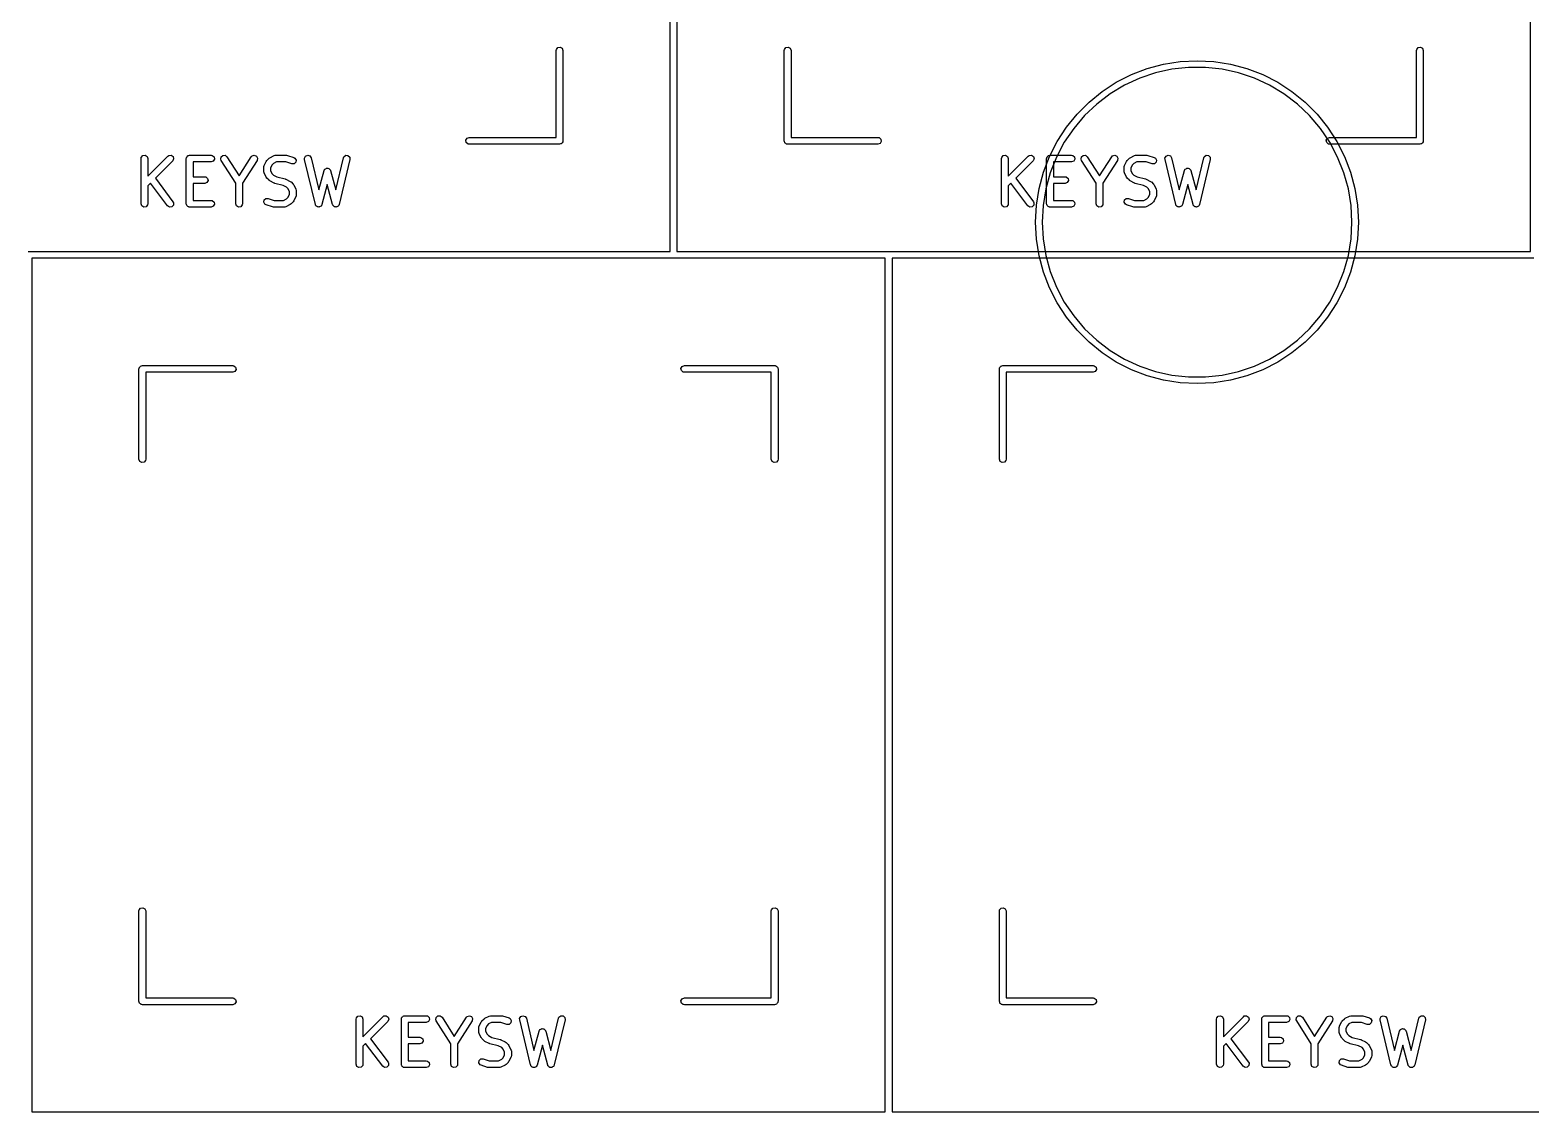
# Model space of a CAD drawing. Extents: x 382 to 810, y -162 to 0.
# Drawn here: x 572.33 to 605.56, y -121.3 to -97.35 of the extents above; entities that cross this region are included whole.
import ezdxf

# ---------------------------------------------------------------- set-up
doc = ezdxf.new("R2010")
doc.units = 0
doc.layers.add('BLACK', color=7, linetype='CONTINUOUS')

msp = doc.modelspace()

# ---------------------------------------------------------------- linework, layer by layer
at = {"layer": 'BLACK', "linetype": 'CONTINUOUS'}
for p, q in [((586.505, -102.249), (586.505, -83.3495)), ((586.655, -83.3495), (586.655, -102.249)), ((605.555, -102.249), (605.555, -83.3495)), ((583.98, -97.7995), (583.985, -97.7738)), ((583.98, -99.7245), (583.98, -97.7995)), ((583.985, -97.7738), (584.018, -97.7345)), ((584.018, -97.7345), (584.069, -97.7256)), ((584.069, -97.7256), (584.113, -97.7513)), ((584.113, -97.7513), (584.13, -97.7995)), ((584.13, -97.7995), (584.13, -99.7995)), ((589.03, -97.7995), (589.035, -97.7738)), ((589.03, -99.7995), (589.03, -97.7995)), ((589.035, -97.7738), (589.068, -97.7345)), ((589.068, -97.7345), (589.119, -97.7256)), ((589.119, -97.7256), (589.163, -97.7513)), ((589.163, -97.7513), (589.18, -97.7995)), ((589.18, -97.7995), (589.18, -99.7245)), ((597.796, -98.0446), (598.17, -98.025)), ((598.17, -98.025), (598.544, -98.0446)), ((603.03, -97.7995), (603.035, -97.7738)), ((603.03, -99.7245), (603.03, -97.7995)), ((603.035, -97.7738), (603.068, -97.7345)), ((603.068, -97.7345), (603.119, -97.7256)), ((603.119, -97.7256), (603.163, -97.7513)), ((603.163, -97.7513), (603.18, -97.7995)), ((603.18, -97.7995), (603.18, -99.7995)), ((596.382, -98.504), (596.716, -98.3341)), ((596.716, -98.3341), (597.065, -98.2)), ((597.252, -98.295), (596.9, -98.4136)), ((597.065, -98.2), (597.427, -98.1031)), ((597.615, -98.2152), (597.252, -98.295)), ((597.427, -98.1031), (597.796, -98.0446)), ((597.984, -98.175), (597.615, -98.2152)), ((598.356, -98.175), (597.984, -98.175)), ((598.725, -98.2152), (598.356, -98.175)), ((598.544, -98.0446), (598.913, -98.1031)), ((599.088, -98.295), (598.725, -98.2152)), ((598.913, -98.1031), (599.275, -98.2)), ((599.44, -98.4136), (599.088, -98.295)), ((599.275, -98.2), (599.624, -98.3341)), ((599.624, -98.3341), (599.957, -98.504)), ((596.069, -98.7078), (596.382, -98.504)), ((596.563, -98.5695), (596.245, -98.761)), ((596.9, -98.4136), (596.563, -98.5695)), ((599.777, -98.5695), (599.44, -98.4136)), ((600.095, -98.761), (599.777, -98.5695)), ((599.957, -98.504), (600.271, -98.7078)), ((595.513, -99.2079), (595.778, -98.9433)), ((595.949, -98.9858), (595.68, -99.2412)), ((595.778, -98.9433), (596.069, -98.7078)), ((596.245, -98.761), (595.949, -98.9858)), ((600.391, -98.9858), (600.095, -98.761)), ((600.271, -98.7078), (600.562, -98.9433)), ((600.66, -99.2412), (600.391, -98.9858)), ((600.562, -98.9433), (600.827, -99.2079)), ((595.278, -99.4987), (595.513, -99.2079)), ((595.68, -99.2412), (595.439, -99.5242)), ((600.901, -99.5242), (600.66, -99.2412)), ((600.827, -99.2079), (601.062, -99.4987)), ((595.074, -99.8125), (595.278, -99.4987)), ((595.439, -99.5242), (595.231, -99.8316)), ((601.109, -99.8316), (600.901, -99.5242)), ((601.062, -99.4987), (601.266, -99.8125)), ((581.982, -99.7865), (582.007, -99.742)), ((581.991, -99.837), (581.982, -99.7865)), ((582.03, -99.87), (581.991, -99.837)), ((582.007, -99.742), (582.055, -99.7245)), ((582.055, -99.8745), (582.03, -99.87)), ((582.055, -99.7245), (583.98, -99.7245)), ((584.055, -99.8745), (582.055, -99.8745)), ((584.074, -99.8678), (584.055, -99.8745)), ((584.093, -99.8644), (584.074, -99.8678)), ((584.097, -99.8593), (584.093, -99.8644)), ((584.104, -99.8569), (584.097, -99.8593)), ((584.113, -99.8401), (584.104, -99.8569)), ((584.126, -99.8251), (584.113, -99.8401)), ((584.128, -99.8154), (584.126, -99.8251)), ((584.129, -99.8125), (584.128, -99.8154)), ((584.13, -99.7995), (584.129, -99.8092)), ((584.129, -99.8092), (584.129, -99.8125)), ((589.037, -99.8178), (589.03, -99.7995)), ((589.041, -99.837), (589.037, -99.8178)), ((589.046, -99.8413), (589.041, -99.837)), ((589.048, -99.8477), (589.046, -99.8413)), ((589.065, -99.8574), (589.048, -99.8477)), ((589.08, -99.87), (589.065, -99.8574)), ((589.09, -99.8717), (589.08, -99.87)), ((589.092, -99.8734), (589.09, -99.8717)), ((589.096, -99.8728), (589.092, -99.8734)), ((589.105, -99.8745), (589.096, -99.8728)), ((591.105, -99.8745), (589.105, -99.8745)), ((589.18, -99.7245), (591.105, -99.7245)), ((591.105, -99.7245), (591.131, -99.729)), ((591.154, -99.8569), (591.105, -99.8745)), ((591.131, -99.729), (591.17, -99.762)), ((591.179, -99.8125), (591.154, -99.8569)), ((591.17, -99.762), (591.179, -99.8125)), ((594.904, -100.146), (595.074, -99.8125)), ((595.231, -99.8316), (595.057, -100.16)), ((601.032, -99.7865), (601.057, -99.742)), ((601.041, -99.837), (601.032, -99.7865)), ((601.08, -99.87), (601.041, -99.837)), ((601.057, -99.742), (601.105, -99.7245)), ((601.105, -99.8745), (601.08, -99.87)), ((601.105, -99.7245), (603.03, -99.7245)), ((603.105, -99.8745), (601.105, -99.8745)), ((601.283, -100.16), (601.109, -99.8316)), ((601.266, -99.8125), (601.436, -100.146)), ((603.124, -99.8678), (603.105, -99.8745)), ((603.143, -99.8644), (603.124, -99.8678)), ((603.147, -99.8593), (603.143, -99.8644)), ((603.154, -99.8569), (603.147, -99.8593)), ((603.163, -99.8401), (603.154, -99.8569)), ((603.176, -99.8251), (603.163, -99.8401)), ((603.178, -99.8154), (603.176, -99.8251)), ((603.179, -99.8125), (603.178, -99.8154)), ((603.18, -99.7995), (603.179, -99.8092)), ((603.179, -99.8092), (603.179, -99.8125)), ((574.79, -100.192), (574.795, -100.166)), ((574.79, -101.192), (574.79, -100.192)), ((574.795, -100.166), (574.828, -100.127)), ((574.828, -100.127), (574.878, -100.118)), ((574.878, -100.118), (574.922, -100.144)), ((574.922, -100.144), (574.94, -100.192)), ((574.94, -100.582), (575.383, -100.139)), ((574.94, -100.192), (574.94, -100.582)), ((575.489, -100.245), (575.107, -100.627)), ((575.383, -100.139), (575.405, -100.124)), ((575.405, -100.124), (575.456, -100.119)), ((575.456, -100.119), (575.498, -100.149)), ((575.511, -100.198), (575.489, -100.245)), ((575.498, -100.149), (575.511, -100.198)), ((575.79, -100.192), (575.792, -100.182)), ((575.79, -101.192), (575.79, -100.192)), ((575.791, -100.179), (575.793, -100.176)), ((575.792, -100.182), (575.791, -100.179)), ((575.793, -100.176), (575.795, -100.166)), ((575.795, -100.166), (575.807, -100.151)), ((575.807, -100.151), (575.817, -100.134)), ((575.817, -100.134), (575.823, -100.132)), ((575.823, -100.132), (575.828, -100.127)), ((575.828, -100.127), (575.847, -100.123)), ((575.847, -100.123), (575.865, -100.117)), ((575.865, -100.117), (576.341, -100.117)), ((576.341, -100.267), (575.94, -100.267)), ((575.94, -100.267), (575.94, -100.593)), ((576.341, -100.117), (576.367, -100.121)), ((576.389, -100.249), (576.341, -100.267)), ((576.367, -100.121), (576.406, -100.154)), ((576.415, -100.205), (576.389, -100.249)), ((576.406, -100.154), (576.415, -100.205)), ((576.554, -100.208), (576.56, -100.157)), ((576.564, -100.232), (576.554, -100.208)), ((576.56, -100.157), (576.598, -100.123)), ((576.885, -100.737), (576.564, -100.232)), ((576.598, -100.123), (576.65, -100.12)), ((576.65, -100.12), (576.69, -100.152)), ((576.69, -100.152), (576.96, -100.576)), ((576.96, -100.576), (577.23, -100.152)), ((577.357, -100.232), (577.035, -100.737)), ((577.23, -100.152), (577.248, -100.132)), ((577.248, -100.132), (577.297, -100.117)), ((577.297, -100.117), (577.344, -100.136)), ((577.344, -100.136), (577.368, -100.182)), ((577.368, -100.182), (577.357, -100.232)), ((577.504, -100.382), (577.509, -100.357)), ((577.509, -100.357), (577.512, -100.353)), ((577.512, -100.349), (577.56, -100.254)), ((577.512, -100.353), (577.512, -100.349)), ((577.56, -100.254), (577.573, -100.235)), ((577.573, -100.235), (577.574, -100.234)), ((577.574, -100.234), (577.622, -100.186)), ((577.622, -100.186), (577.64, -100.174)), ((577.64, -100.174), (577.641, -100.172)), ((577.641, -100.172), (577.736, -100.125)), ((577.689, -100.331), (577.654, -100.4)), ((577.719, -100.301), (577.689, -100.331)), ((577.787, -100.267), (577.719, -100.301)), ((577.736, -100.125), (577.761, -100.117)), ((577.761, -100.117), (577.766, -100.118)), ((577.766, -100.118), (577.77, -100.117)), ((577.77, -100.117), (578.008, -100.117)), ((577.996, -100.267), (577.787, -100.267)), ((578.127, -100.311), (577.996, -100.267)), ((578.008, -100.117), (578.03, -100.121)), ((578.03, -100.121), (578.032, -100.121)), ((578.032, -100.121), (578.174, -100.168)), ((578.178, -100.309), (578.127, -100.311)), ((578.174, -100.168), (578.197, -100.181)), ((578.217, -100.275), (578.178, -100.309)), ((578.197, -100.181), (578.224, -100.224)), ((578.224, -100.224), (578.217, -100.275)), ((578.41, -100.183), (578.433, -100.137)), ((578.411, -100.209), (578.41, -100.183)), ((578.649, -101.209), (578.411, -100.209)), ((578.433, -100.137), (578.48, -100.117)), ((578.48, -100.117), (578.529, -100.132)), ((578.529, -100.132), (578.557, -100.174)), ((578.557, -100.174), (578.726, -100.885)), ((579.099, -100.885), (579.268, -100.174)), ((579.414, -100.209), (579.176, -101.209)), ((579.268, -100.174), (579.279, -100.151)), ((579.279, -100.151), (579.32, -100.12)), ((579.32, -100.12), (579.371, -100.123)), ((579.371, -100.123), (579.408, -100.158)), ((579.408, -100.158), (579.414, -100.209)), ((593.84, -100.192), (593.845, -100.166)), ((593.84, -101.192), (593.84, -100.192)), ((593.845, -100.166), (593.878, -100.127)), ((593.878, -100.127), (593.928, -100.118)), ((593.928, -100.118), (593.972, -100.144)), ((593.972, -100.144), (593.99, -100.192)), ((593.99, -100.582), (594.433, -100.139)), ((593.99, -100.192), (593.99, -100.582)), ((594.539, -100.245), (594.157, -100.627)), ((594.433, -100.139), (594.455, -100.124)), ((594.455, -100.124), (594.506, -100.119)), ((594.506, -100.119), (594.548, -100.149)), ((594.561, -100.198), (594.539, -100.245)), ((594.548, -100.149), (594.561, -100.198)), ((594.77, -100.495), (594.904, -100.146)), ((594.84, -100.192), (594.842, -100.182)), ((594.84, -101.192), (594.84, -100.192)), ((594.841, -100.179), (594.843, -100.176)), ((594.842, -100.182), (594.841, -100.179)), ((594.843, -100.176), (594.845, -100.166)), ((594.845, -100.166), (594.857, -100.151)), ((594.857, -100.151), (594.867, -100.134)), ((594.867, -100.134), (594.873, -100.132)), ((594.873, -100.132), (594.878, -100.127)), ((594.878, -100.127), (594.897, -100.123)), ((594.897, -100.123), (594.915, -100.117)), ((594.915, -100.117), (595.391, -100.117)), ((595.057, -100.16), (594.92, -100.505)), ((595.391, -100.267), (594.99, -100.267)), ((594.99, -100.267), (594.99, -100.593)), ((595.391, -100.117), (595.417, -100.121)), ((595.439, -100.249), (595.391, -100.267)), ((595.417, -100.121), (595.456, -100.154)), ((595.465, -100.205), (595.439, -100.249)), ((595.456, -100.154), (595.465, -100.205)), ((595.604, -100.208), (595.61, -100.157)), ((595.614, -100.232), (595.604, -100.208)), ((595.61, -100.157), (595.648, -100.123)), ((595.935, -100.737), (595.614, -100.232)), ((595.648, -100.123), (595.7, -100.12)), ((595.7, -100.12), (595.74, -100.152)), ((595.74, -100.152), (596.01, -100.576)), ((596.01, -100.576), (596.28, -100.152)), ((596.407, -100.232), (596.085, -100.737)), ((596.28, -100.152), (596.298, -100.132)), ((596.298, -100.132), (596.347, -100.117)), ((596.347, -100.117), (596.394, -100.136)), ((596.394, -100.136), (596.418, -100.182)), ((596.418, -100.182), (596.407, -100.232)), ((596.554, -100.382), (596.559, -100.357)), ((596.559, -100.357), (596.562, -100.353)), ((596.562, -100.349), (596.61, -100.254)), ((596.562, -100.353), (596.562, -100.349)), ((596.61, -100.254), (596.623, -100.235)), ((596.623, -100.235), (596.624, -100.234)), ((596.624, -100.234), (596.672, -100.186)), ((596.672, -100.186), (596.69, -100.174)), ((596.69, -100.174), (596.691, -100.172)), ((596.691, -100.172), (596.786, -100.125)), ((596.739, -100.331), (596.704, -100.4)), ((596.769, -100.301), (596.739, -100.331)), ((596.837, -100.267), (596.769, -100.301)), ((596.786, -100.125), (596.811, -100.117)), ((596.811, -100.117), (596.816, -100.118)), ((596.816, -100.118), (596.82, -100.117)), ((596.82, -100.117), (597.058, -100.117)), ((597.046, -100.267), (596.837, -100.267)), ((597.177, -100.311), (597.046, -100.267)), ((597.058, -100.117), (597.08, -100.121)), ((597.08, -100.121), (597.082, -100.121)), ((597.082, -100.121), (597.224, -100.168)), ((597.228, -100.309), (597.177, -100.311)), ((597.224, -100.168), (597.247, -100.181)), ((597.267, -100.275), (597.228, -100.309)), ((597.247, -100.181), (597.274, -100.224)), ((597.274, -100.224), (597.267, -100.275)), ((597.46, -100.183), (597.483, -100.137)), ((597.461, -100.209), (597.46, -100.183)), ((597.699, -101.209), (597.461, -100.209)), ((597.483, -100.137), (597.53, -100.117)), ((597.53, -100.117), (597.579, -100.132)), ((597.579, -100.132), (597.607, -100.174)), ((597.607, -100.174), (597.776, -100.885)), ((598.149, -100.885), (598.318, -100.174)), ((598.464, -100.209), (598.226, -101.209)), ((598.318, -100.174), (598.329, -100.151)), ((598.329, -100.151), (598.37, -100.12)), ((598.37, -100.12), (598.421, -100.123)), ((598.421, -100.123), (598.458, -100.158)), ((598.458, -100.158), (598.464, -100.209)), ((601.42, -100.505), (601.283, -100.16)), ((601.436, -100.146), (601.57, -100.495)), ((575.107, -100.627), (575.496, -101.147)), ((575.94, -100.593), (576.198, -100.593)), ((576.198, -100.593), (576.224, -100.598)), ((576.224, -100.598), (576.263, -100.63)), ((576.272, -100.681), (576.247, -100.725)), ((576.263, -100.63), (576.272, -100.681)), ((577.504, -100.478), (577.504, -100.382)), ((577.506, -100.482), (577.504, -100.478)), ((577.505, -100.486), (577.506, -100.482)), ((577.512, -100.511), (577.505, -100.486)), ((577.56, -100.606), (577.512, -100.511)), ((577.561, -100.607), (577.56, -100.606)), ((577.574, -100.626), (577.561, -100.607)), ((577.622, -100.673), (577.574, -100.626)), ((577.623, -100.674), (577.622, -100.673)), ((577.641, -100.687), (577.623, -100.674)), ((577.736, -100.735), (577.641, -100.687)), ((577.654, -100.4), (577.654, -100.46)), ((577.654, -100.46), (577.689, -100.528)), ((577.689, -100.528), (577.719, -100.559)), ((577.719, -100.559), (577.796, -100.597)), ((577.796, -100.597), (577.978, -100.643)), ((577.978, -100.643), (577.99, -100.648)), ((577.99, -100.648), (577.994, -100.649)), ((577.994, -100.649), (578.089, -100.696)), ((578.089, -100.696), (578.107, -100.71)), ((578.726, -100.885), (578.84, -100.458)), ((578.84, -100.458), (578.851, -100.435)), ((578.851, -100.435), (578.857, -100.431)), ((578.857, -100.431), (578.86, -100.424)), ((578.86, -100.424), (578.877, -100.416)), ((578.877, -100.416), (578.893, -100.405)), ((578.893, -100.405), (578.9, -100.406)), ((578.9, -100.406), (578.906, -100.403)), ((578.906, -100.403), (578.925, -100.408)), ((578.925, -100.408), (578.944, -100.41)), ((578.944, -100.41), (578.949, -100.414)), ((578.949, -100.414), (578.956, -100.416)), ((578.956, -100.416), (578.967, -100.432)), ((578.967, -100.432), (578.981, -100.446)), ((578.981, -100.446), (578.981, -100.453)), ((578.981, -100.453), (578.985, -100.458)), ((578.985, -100.458), (579.099, -100.885)), ((594.157, -100.627), (594.546, -101.147)), ((594.673, -100.857), (594.77, -100.495)), ((594.92, -100.505), (594.82, -100.863)), ((594.99, -100.593), (595.248, -100.593)), ((595.248, -100.593), (595.274, -100.598)), ((595.274, -100.598), (595.313, -100.63)), ((595.322, -100.681), (595.297, -100.725)), ((595.313, -100.63), (595.322, -100.681)), ((596.554, -100.478), (596.554, -100.382)), ((596.556, -100.482), (596.554, -100.478)), ((596.555, -100.486), (596.556, -100.482)), ((596.562, -100.511), (596.555, -100.486)), ((596.61, -100.606), (596.562, -100.511)), ((596.611, -100.607), (596.61, -100.606)), ((596.624, -100.626), (596.611, -100.607)), ((596.672, -100.673), (596.624, -100.626)), ((596.673, -100.674), (596.672, -100.673)), ((596.691, -100.687), (596.673, -100.674)), ((596.786, -100.735), (596.691, -100.687)), ((596.704, -100.4), (596.704, -100.46)), ((596.704, -100.46), (596.739, -100.528)), ((596.739, -100.528), (596.769, -100.559)), ((596.769, -100.559), (596.846, -100.597)), ((596.846, -100.597), (597.028, -100.643)), ((597.028, -100.643), (597.04, -100.648)), ((597.04, -100.648), (597.044, -100.649)), ((597.044, -100.649), (597.139, -100.696)), ((597.139, -100.696), (597.157, -100.71)), ((597.776, -100.885), (597.89, -100.458)), ((597.89, -100.458), (597.901, -100.435)), ((597.901, -100.435), (597.907, -100.431)), ((597.907, -100.431), (597.91, -100.424)), ((597.91, -100.424), (597.927, -100.416)), ((597.927, -100.416), (597.943, -100.405)), ((597.943, -100.405), (597.95, -100.406)), ((597.95, -100.406), (597.956, -100.403)), ((597.956, -100.403), (597.975, -100.408)), ((597.975, -100.408), (597.994, -100.41)), ((597.994, -100.41), (597.999, -100.414)), ((597.999, -100.414), (598.006, -100.416)), ((598.006, -100.416), (598.017, -100.432)), ((598.017, -100.432), (598.031, -100.446)), ((598.031, -100.446), (598.031, -100.453)), ((598.031, -100.453), (598.035, -100.458)), ((598.035, -100.458), (598.149, -100.885)), ((601.52, -100.863), (601.42, -100.505)), ((601.57, -100.495), (601.667, -100.857)), ((575, -100.735), (574.94, -100.794)), ((574.94, -100.794), (574.94, -101.192)), ((575.376, -101.237), (575, -100.735)), ((576.198, -100.743), (575.94, -100.743)), ((575.94, -100.743), (575.94, -101.117)), ((576.247, -100.725), (576.198, -100.743)), ((576.885, -101.192), (576.885, -100.737)), ((577.035, -100.737), (577.035, -101.192)), ((577.74, -100.735), (577.736, -100.735)), ((577.752, -100.741), (577.74, -100.735)), ((577.934, -100.786), (577.752, -100.741)), ((578.011, -100.825), (577.934, -100.786)), ((578.041, -100.855), (578.011, -100.825)), ((578.076, -100.924), (578.041, -100.855)), ((578.041, -101.052), (578.076, -100.984)), ((578.076, -100.984), (578.076, -100.924)), ((578.107, -100.71), (578.109, -100.71)), ((578.109, -100.71), (578.156, -100.758)), ((578.156, -100.758), (578.169, -100.776)), ((578.169, -100.776), (578.17, -100.777)), ((578.17, -100.777), (578.218, -100.873)), ((578.218, -100.873), (578.225, -100.898)), ((578.221, -101.027), (578.218, -101.03)), ((578.226, -101.001), (578.221, -101.027)), ((578.225, -100.898), (578.224, -100.902)), ((578.224, -100.902), (578.226, -100.906)), ((578.226, -100.906), (578.226, -101.001)), ((578.913, -100.769), (578.795, -101.211)), ((579.031, -101.211), (578.913, -100.769)), ((594.05, -100.735), (593.99, -100.794)), ((593.99, -100.794), (593.99, -101.192)), ((594.426, -101.237), (594.05, -100.735)), ((594.615, -101.226), (594.673, -100.857)), ((594.82, -100.863), (594.76, -101.229)), ((595.248, -100.743), (594.99, -100.743)), ((594.99, -100.743), (594.99, -101.117)), ((595.297, -100.725), (595.248, -100.743)), ((595.935, -101.192), (595.935, -100.737)), ((596.085, -100.737), (596.085, -101.192)), ((596.79, -100.735), (596.786, -100.735)), ((596.802, -100.741), (596.79, -100.735)), ((596.984, -100.786), (596.802, -100.741)), ((597.061, -100.825), (596.984, -100.786)), ((597.091, -100.855), (597.061, -100.825)), ((597.126, -100.924), (597.091, -100.855)), ((597.091, -101.052), (597.126, -100.984)), ((597.126, -100.984), (597.126, -100.924)), ((597.157, -100.71), (597.159, -100.71)), ((597.159, -100.71), (597.206, -100.758)), ((597.206, -100.758), (597.219, -100.776)), ((597.219, -100.776), (597.22, -100.777)), ((597.22, -100.777), (597.268, -100.873)), ((597.268, -100.873), (597.275, -100.898)), ((597.271, -101.027), (597.268, -101.03)), ((597.276, -101.001), (597.271, -101.027)), ((597.275, -100.898), (597.274, -100.902)), ((597.274, -100.902), (597.276, -100.906)), ((597.276, -100.906), (597.276, -101.001)), ((597.963, -100.769), (597.845, -101.211)), ((598.081, -101.211), (597.963, -100.769)), ((601.58, -101.229), (601.52, -100.863)), ((601.667, -100.857), (601.725, -101.226)), ((574.808, -101.24), (574.79, -101.192)), ((574.852, -101.266), (574.808, -101.24)), ((574.903, -101.257), (574.852, -101.266)), ((574.935, -101.217), (574.903, -101.257)), ((574.94, -101.192), (574.935, -101.217)), ((575.419, -101.265), (575.376, -101.237)), ((575.47, -101.259), (575.419, -101.265)), ((575.505, -101.221), (575.47, -101.259)), ((575.496, -101.147), (575.508, -101.17)), ((575.508, -101.17), (575.505, -101.221)), ((575.797, -101.21), (575.79, -101.192)), ((575.8, -101.229), (575.797, -101.21)), ((575.805, -101.234), (575.8, -101.229)), ((575.808, -101.24), (575.805, -101.234)), ((575.824, -101.25), (575.808, -101.24)), ((575.839, -101.262), (575.824, -101.25)), ((575.849, -101.264), (575.839, -101.262)), ((575.852, -101.266), (575.849, -101.264)), ((575.855, -101.265), (575.852, -101.266)), ((575.865, -101.267), (575.855, -101.265)), ((576.341, -101.267), (575.865, -101.267)), ((575.94, -101.117), (576.341, -101.117)), ((576.341, -101.117), (576.367, -101.121)), ((576.389, -101.249), (576.341, -101.267)), ((576.367, -101.121), (576.406, -101.154)), ((576.415, -101.205), (576.389, -101.249)), ((576.406, -101.154), (576.415, -101.205)), ((576.903, -101.24), (576.885, -101.192)), ((576.947, -101.266), (576.903, -101.24)), ((576.998, -101.257), (576.947, -101.266)), ((577.031, -101.217), (576.998, -101.257)), ((577.035, -101.192), (577.031, -101.217)), ((577.506, -101.159), (577.513, -101.108)), ((577.533, -101.203), (577.506, -101.159)), ((577.513, -101.108), (577.552, -101.074)), ((577.556, -101.215), (577.533, -101.203)), ((577.552, -101.074), (577.603, -101.073)), ((577.698, -101.263), (577.556, -101.215)), ((577.603, -101.073), (577.734, -101.117)), ((577.7, -101.263), (577.698, -101.263)), ((577.722, -101.267), (577.7, -101.263)), ((577.96, -101.267), (577.722, -101.267)), ((577.734, -101.117), (577.943, -101.117)), ((577.943, -101.117), (578.011, -101.083)), ((577.964, -101.265), (577.96, -101.267)), ((577.969, -101.266), (577.964, -101.265)), ((577.994, -101.259), (577.969, -101.266)), ((578.089, -101.211), (577.994, -101.259)), ((578.011, -101.083), (578.041, -101.052)), ((578.09, -101.21), (578.089, -101.211)), ((578.109, -101.197), (578.09, -101.21)), ((578.156, -101.15), (578.109, -101.197)), ((578.157, -101.148), (578.156, -101.15)), ((578.17, -101.13), (578.157, -101.148)), ((578.218, -101.035), (578.17, -101.13)), ((578.218, -101.03), (578.218, -101.035)), ((578.654, -101.216), (578.649, -101.209)), ((578.654, -101.224), (578.654, -101.216)), ((578.667, -101.237), (578.654, -101.224)), ((578.677, -101.252), (578.667, -101.237)), ((578.685, -101.254), (578.677, -101.252)), ((578.691, -101.26), (578.685, -101.254)), ((578.709, -101.261), (578.691, -101.26)), ((578.727, -101.267), (578.709, -101.261)), ((578.734, -101.264), (578.727, -101.267)), ((578.742, -101.264), (578.734, -101.264)), ((578.757, -101.254), (578.742, -101.264)), ((578.774, -101.246), (578.757, -101.254)), ((578.777, -101.239), (578.774, -101.246)), ((578.784, -101.235), (578.777, -101.239)), ((578.795, -101.211), (578.784, -101.235)), ((579.035, -101.218), (579.031, -101.211)), ((579.036, -101.225), (579.035, -101.218)), ((579.049, -101.238), (579.036, -101.225)), ((579.06, -101.253), (579.049, -101.238)), ((579.068, -101.255), (579.06, -101.253)), ((579.073, -101.261), (579.068, -101.255)), ((579.092, -101.262), (579.073, -101.261)), ((579.11, -101.267), (579.092, -101.262)), ((579.117, -101.263), (579.11, -101.267)), ((579.125, -101.264), (579.117, -101.263)), ((579.139, -101.253), (579.125, -101.264)), ((579.156, -101.245), (579.139, -101.253)), ((579.159, -101.238), (579.156, -101.245)), ((579.166, -101.233), (579.159, -101.238)), ((579.176, -101.209), (579.166, -101.233)), ((593.858, -101.24), (593.84, -101.192)), ((593.902, -101.266), (593.858, -101.24)), ((593.953, -101.257), (593.902, -101.266)), ((593.985, -101.217), (593.953, -101.257)), ((593.99, -101.192), (593.985, -101.217)), ((594.469, -101.265), (594.426, -101.237)), ((594.52, -101.259), (594.469, -101.265)), ((594.555, -101.221), (594.52, -101.259)), ((594.546, -101.147), (594.558, -101.17)), ((594.558, -101.17), (594.555, -101.221)), ((594.595, -101.6), (594.615, -101.226)), ((594.76, -101.229), (594.74, -101.6)), ((594.847, -101.21), (594.84, -101.192)), ((594.85, -101.229), (594.847, -101.21)), ((594.855, -101.234), (594.85, -101.229)), ((594.858, -101.24), (594.855, -101.234)), ((594.874, -101.25), (594.858, -101.24)), ((594.889, -101.262), (594.874, -101.25)), ((594.899, -101.264), (594.889, -101.262)), ((594.902, -101.266), (594.899, -101.264)), ((594.905, -101.265), (594.902, -101.266)), ((594.915, -101.267), (594.905, -101.265)), ((595.391, -101.267), (594.915, -101.267)), ((594.99, -101.117), (595.391, -101.117)), ((595.391, -101.117), (595.417, -101.121)), ((595.439, -101.249), (595.391, -101.267)), ((595.417, -101.121), (595.456, -101.154)), ((595.465, -101.205), (595.439, -101.249)), ((595.456, -101.154), (595.465, -101.205)), ((595.953, -101.24), (595.935, -101.192)), ((595.997, -101.266), (595.953, -101.24)), ((596.048, -101.257), (595.997, -101.266)), ((596.081, -101.217), (596.048, -101.257)), ((596.085, -101.192), (596.081, -101.217)), ((596.556, -101.159), (596.563, -101.108)), ((596.583, -101.203), (596.556, -101.159)), ((596.563, -101.108), (596.602, -101.074)), ((596.606, -101.215), (596.583, -101.203)), ((596.602, -101.074), (596.653, -101.073)), ((596.748, -101.263), (596.606, -101.215)), ((596.653, -101.073), (596.784, -101.117)), ((596.75, -101.263), (596.748, -101.263)), ((596.772, -101.267), (596.75, -101.263)), ((597.01, -101.267), (596.772, -101.267)), ((596.784, -101.117), (596.993, -101.117)), ((596.993, -101.117), (597.061, -101.083)), ((597.014, -101.265), (597.01, -101.267)), ((597.019, -101.266), (597.014, -101.265)), ((597.044, -101.259), (597.019, -101.266)), ((597.139, -101.211), (597.044, -101.259)), ((597.061, -101.083), (597.091, -101.052)), ((597.14, -101.21), (597.139, -101.211)), ((597.159, -101.197), (597.14, -101.21)), ((597.206, -101.15), (597.159, -101.197)), ((597.207, -101.148), (597.206, -101.15)), ((597.22, -101.13), (597.207, -101.148)), ((597.268, -101.035), (597.22, -101.13)), ((597.268, -101.03), (597.268, -101.035)), ((597.704, -101.216), (597.699, -101.209)), ((597.704, -101.224), (597.704, -101.216)), ((597.717, -101.237), (597.704, -101.224)), ((597.727, -101.252), (597.717, -101.237)), ((597.735, -101.254), (597.727, -101.252)), ((597.741, -101.26), (597.735, -101.254)), ((597.759, -101.261), (597.741, -101.26)), ((597.777, -101.267), (597.759, -101.261)), ((597.784, -101.264), (597.777, -101.267)), ((597.792, -101.264), (597.784, -101.264)), ((597.807, -101.254), (597.792, -101.264)), ((597.824, -101.246), (597.807, -101.254)), ((597.827, -101.239), (597.824, -101.246)), ((597.834, -101.235), (597.827, -101.239)), ((597.845, -101.211), (597.834, -101.235)), ((598.085, -101.218), (598.081, -101.211)), ((598.086, -101.225), (598.085, -101.218)), ((598.099, -101.238), (598.086, -101.225)), ((598.11, -101.253), (598.099, -101.238)), ((598.118, -101.255), (598.11, -101.253)), ((598.123, -101.261), (598.118, -101.255)), ((598.142, -101.262), (598.123, -101.261)), ((598.16, -101.267), (598.142, -101.262)), ((598.167, -101.263), (598.16, -101.267)), ((598.175, -101.264), (598.167, -101.263)), ((598.189, -101.253), (598.175, -101.264)), ((598.206, -101.245), (598.189, -101.253)), ((598.209, -101.238), (598.206, -101.245)), ((598.216, -101.233), (598.209, -101.238)), ((598.226, -101.209), (598.216, -101.233)), ((601.6, -101.6), (601.58, -101.229)), ((601.725, -101.226), (601.745, -101.6)), ((594.615, -101.974), (594.595, -101.6)), ((594.74, -101.6), (594.76, -101.971)), ((601.58, -101.971), (601.6, -101.6)), ((601.745, -101.6), (601.725, -101.974)), ((594.673, -102.343), (594.615, -101.974)), ((594.76, -101.971), (594.82, -102.337)), ((601.52, -102.337), (601.58, -101.971)), ((601.725, -101.974), (601.667, -102.343)), ((572.293, -102.249), (586.505, -102.249)), ((586.655, -102.249), (591.343, -102.249)), ((591.343, -102.249), (605.555, -102.249)), ((594.77, -102.705), (594.673, -102.343)), ((594.82, -102.337), (594.92, -102.695)), ((601.42, -102.695), (601.52, -102.337)), ((601.667, -102.343), (601.57, -102.705)), ((572.368, -102.399), (572.368, -121.299)), ((586.58, -102.399), (572.368, -102.399)), ((591.268, -102.399), (586.58, -102.399)), ((591.268, -121.299), (591.268, -102.399)), ((591.418, -102.399), (591.418, -121.299)), ((605.63, -102.399), (591.418, -102.399)), ((594.904, -103.054), (594.77, -102.705)), ((594.92, -102.695), (595.057, -103.04)), ((601.283, -103.04), (601.42, -102.695)), ((601.57, -102.705), (601.436, -103.054)), ((595.074, -103.387), (594.904, -103.054)), ((595.057, -103.04), (595.231, -103.368)), ((601.109, -103.368), (601.283, -103.04)), ((601.436, -103.054), (601.266, -103.387)), ((595.278, -103.701), (595.074, -103.387)), ((595.231, -103.368), (595.439, -103.676)), ((595.439, -103.676), (595.68, -103.959)), ((600.66, -103.959), (600.901, -103.676)), ((600.901, -103.676), (601.109, -103.368)), ((601.266, -103.387), (601.062, -103.701)), ((595.513, -103.992), (595.278, -103.701)), ((595.778, -104.257), (595.513, -103.992)), ((595.68, -103.959), (595.949, -104.214)), ((600.391, -104.214), (600.66, -103.959)), ((600.827, -103.992), (600.562, -104.257)), ((601.062, -103.701), (600.827, -103.992)), ((596.069, -104.492), (595.778, -104.257)), ((595.949, -104.214), (596.245, -104.439)), ((600.095, -104.439), (600.391, -104.214)), ((600.562, -104.257), (600.271, -104.492)), ((596.382, -104.696), (596.069, -104.492)), ((596.245, -104.439), (596.563, -104.63)), ((596.563, -104.63), (596.9, -104.786)), ((599.44, -104.786), (599.777, -104.63)), ((599.777, -104.63), (600.095, -104.439)), ((600.271, -104.492), (599.957, -104.696)), ((574.743, -104.849), (574.745, -104.84)), ((574.743, -106.849), (574.743, -104.849)), ((574.744, -104.836), (574.746, -104.834)), ((574.745, -104.84), (574.744, -104.836)), ((574.746, -104.834), (574.748, -104.824)), ((574.748, -104.824), (574.76, -104.809)), ((574.76, -104.809), (574.77, -104.792)), ((574.77, -104.792), (574.776, -104.79)), ((574.776, -104.79), (574.78, -104.785)), ((574.78, -104.785), (574.8, -104.781)), ((574.8, -104.781), (574.818, -104.774)), ((574.818, -104.774), (576.818, -104.774)), ((576.818, -104.924), (574.893, -104.924)), ((574.893, -104.924), (574.893, -106.849)), ((576.818, -104.774), (576.844, -104.779)), ((576.866, -104.907), (576.818, -104.924)), ((576.844, -104.779), (576.883, -104.812)), ((576.892, -104.863), (576.866, -104.907)), ((576.883, -104.812), (576.892, -104.863)), ((586.744, -104.836), (586.77, -104.792)), ((586.753, -104.887), (586.744, -104.836)), ((586.792, -104.92), (586.753, -104.887)), ((586.77, -104.792), (586.818, -104.774)), ((586.818, -104.924), (586.792, -104.92)), ((586.818, -104.774), (588.818, -104.774)), ((588.743, -104.924), (586.818, -104.924)), ((588.743, -106.849), (588.743, -104.924)), ((588.818, -104.774), (588.828, -104.776)), ((588.828, -104.776), (588.831, -104.776)), ((588.831, -104.776), (588.834, -104.777)), ((588.834, -104.777), (588.844, -104.779)), ((588.844, -104.779), (588.859, -104.792)), ((588.859, -104.792), (588.875, -104.801)), ((588.875, -104.801), (588.878, -104.808)), ((588.878, -104.808), (588.883, -104.812)), ((588.883, -104.812), (588.886, -104.831)), ((588.886, -104.831), (588.893, -104.849)), ((588.893, -104.849), (588.893, -106.849)), ((593.793, -104.849), (593.795, -104.84)), ((593.793, -106.849), (593.793, -104.849)), ((593.794, -104.836), (593.796, -104.834)), ((593.795, -104.84), (593.794, -104.836)), ((593.796, -104.834), (593.798, -104.824)), ((593.798, -104.824), (593.81, -104.809)), ((593.81, -104.809), (593.82, -104.792)), ((593.82, -104.792), (593.826, -104.79)), ((593.826, -104.79), (593.83, -104.785)), ((593.83, -104.785), (593.85, -104.781)), ((593.85, -104.781), (593.868, -104.774)), ((593.868, -104.774), (595.868, -104.774)), ((595.868, -104.924), (593.943, -104.924)), ((593.943, -104.924), (593.943, -106.849)), ((595.868, -104.774), (595.894, -104.779)), ((595.916, -104.907), (595.868, -104.924)), ((595.894, -104.779), (595.933, -104.812)), ((595.942, -104.863), (595.916, -104.907)), ((595.933, -104.812), (595.942, -104.863)), ((596.716, -104.866), (596.382, -104.696)), ((597.065, -105), (596.716, -104.866)), ((596.9, -104.786), (597.252, -104.905)), ((597.427, -105.097), (597.065, -105)), ((597.252, -104.905), (597.615, -104.985)), ((597.615, -104.985), (597.984, -105.025)), ((598.356, -105.025), (598.725, -104.985)), ((598.725, -104.985), (599.088, -104.905)), ((599.275, -105), (598.913, -105.097)), ((599.088, -104.905), (599.44, -104.786)), ((599.624, -104.866), (599.275, -105)), ((599.957, -104.696), (599.624, -104.866)), ((597.796, -105.155), (597.427, -105.097)), ((598.17, -105.175), (597.796, -105.155)), ((597.984, -105.025), (598.356, -105.025)), ((598.544, -105.155), (598.17, -105.175)), ((598.913, -105.097), (598.544, -105.155)), ((574.761, -106.898), (574.743, -106.849)), ((574.805, -106.923), (574.761, -106.898)), ((574.855, -106.914), (574.805, -106.923)), ((574.888, -106.875), (574.855, -106.914)), ((574.893, -106.849), (574.888, -106.875)), ((588.761, -106.898), (588.743, -106.849)), ((588.805, -106.923), (588.761, -106.898)), ((588.855, -106.914), (588.805, -106.923)), ((588.888, -106.875), (588.855, -106.914)), ((588.893, -106.849), (588.888, -106.875)), ((593.811, -106.898), (593.793, -106.849)), ((593.855, -106.923), (593.811, -106.898)), ((593.905, -106.914), (593.855, -106.923)), ((593.938, -106.875), (593.905, -106.914)), ((593.943, -106.849), (593.938, -106.875)), ((574.743, -116.849), (574.748, -116.824)), ((574.743, -118.849), (574.743, -116.849)), ((574.748, -116.824), (574.78, -116.785)), ((574.78, -116.785), (574.831, -116.776)), ((574.831, -116.776), (574.875, -116.801)), ((574.875, -116.801), (574.893, -116.849)), ((574.893, -116.849), (574.893, -118.774)), ((588.743, -116.849), (588.748, -116.824)), ((588.743, -118.774), (588.743, -116.849)), ((588.748, -116.824), (588.78, -116.785)), ((588.78, -116.785), (588.831, -116.776)), ((588.831, -116.776), (588.875, -116.801)), ((588.875, -116.801), (588.893, -116.849)), ((588.893, -116.849), (588.893, -118.849)), ((593.793, -116.849), (593.798, -116.824)), ((593.793, -118.849), (593.793, -116.849)), ((593.798, -116.824), (593.83, -116.785)), ((593.83, -116.785), (593.881, -116.776)), ((593.881, -116.776), (593.925, -116.801)), ((593.925, -116.801), (593.943, -116.849)), ((593.943, -116.849), (593.943, -118.774)), ((574.75, -118.868), (574.743, -118.849)), ((574.753, -118.887), (574.75, -118.868)), ((574.758, -118.891), (574.753, -118.887)), ((574.761, -118.898), (574.758, -118.891)), ((574.777, -118.907), (574.761, -118.898)), ((574.792, -118.92), (574.777, -118.907)), ((574.802, -118.922), (574.792, -118.92)), ((574.805, -118.923), (574.802, -118.922)), ((574.808, -118.923), (574.805, -118.923)), ((574.818, -118.924), (574.808, -118.923)), ((576.818, -118.924), (574.818, -118.924)), ((574.893, -118.774), (576.818, -118.774)), ((576.818, -118.774), (576.844, -118.779)), ((576.866, -118.907), (576.818, -118.924)), ((576.844, -118.779), (576.883, -118.812)), ((576.892, -118.863), (576.866, -118.907)), ((576.883, -118.812), (576.892, -118.863)), ((586.744, -118.836), (586.77, -118.792)), ((586.753, -118.887), (586.744, -118.836)), ((586.792, -118.92), (586.753, -118.887)), ((586.77, -118.792), (586.818, -118.774)), ((586.818, -118.924), (586.792, -118.92)), ((586.818, -118.774), (588.743, -118.774)), ((588.818, -118.924), (586.818, -118.924)), ((588.836, -118.918), (588.818, -118.924)), ((588.855, -118.914), (588.836, -118.918)), ((588.86, -118.909), (588.855, -118.914)), ((588.866, -118.907), (588.86, -118.909)), ((588.876, -118.89), (588.866, -118.907)), ((588.888, -118.875), (588.876, -118.89)), ((588.89, -118.865), (588.888, -118.875)), ((588.892, -118.863), (588.89, -118.865)), ((588.893, -118.849), (588.891, -118.859)), ((588.891, -118.859), (588.892, -118.863)), ((593.8, -118.868), (593.793, -118.849)), ((593.803, -118.887), (593.8, -118.868)), ((593.808, -118.891), (593.803, -118.887)), ((593.811, -118.898), (593.808, -118.891)), ((593.827, -118.907), (593.811, -118.898)), ((593.842, -118.92), (593.827, -118.907)), ((593.852, -118.922), (593.842, -118.92)), ((593.855, -118.923), (593.852, -118.922)), ((593.858, -118.923), (593.855, -118.923)), ((593.868, -118.924), (593.858, -118.923)), ((595.868, -118.924), (593.868, -118.924)), ((593.943, -118.774), (595.868, -118.774)), ((595.868, -118.774), (595.894, -118.779)), ((595.916, -118.907), (595.868, -118.924)), ((595.894, -118.779), (595.933, -118.812)), ((595.942, -118.863), (595.916, -118.907)), ((595.933, -118.812), (595.942, -118.863)), ((579.553, -119.242), (579.557, -119.216)), ((579.553, -120.242), (579.553, -119.242)), ((579.557, -119.216), (579.59, -119.177)), ((579.59, -119.177), (579.641, -119.168)), ((579.641, -119.168), (579.685, -119.194)), ((579.685, -119.194), (579.703, -119.242)), ((579.703, -119.632), (580.146, -119.189)), ((579.703, -119.242), (579.703, -119.632)), ((580.252, -119.295), (579.869, -119.677)), ((580.146, -119.189), (580.167, -119.174)), ((580.167, -119.174), (580.218, -119.169)), ((580.218, -119.169), (580.26, -119.199)), ((580.274, -119.248), (580.252, -119.295)), ((580.26, -119.199), (580.274, -119.248)), ((580.553, -119.242), (580.554, -119.232)), ((580.553, -120.242), (580.553, -119.242)), ((580.554, -119.229), (580.555, -119.226)), ((580.554, -119.232), (580.554, -119.229)), ((580.555, -119.226), (580.557, -119.216)), ((580.557, -119.216), (580.57, -119.201)), ((580.57, -119.201), (580.579, -119.184)), ((580.579, -119.184), (580.586, -119.182)), ((580.586, -119.182), (580.59, -119.177)), ((580.59, -119.177), (580.609, -119.173)), ((580.609, -119.173), (580.628, -119.167)), ((580.628, -119.167), (581.104, -119.167)), ((581.104, -119.167), (581.129, -119.171)), ((581.152, -119.299), (581.104, -119.317)), ((581.129, -119.171), (581.169, -119.204)), ((581.178, -119.255), (581.152, -119.299)), ((581.169, -119.204), (581.178, -119.255)), ((581.316, -119.258), (581.323, -119.207)), ((581.326, -119.282), (581.316, -119.258)), ((581.323, -119.207), (581.361, -119.173)), ((581.648, -119.787), (581.326, -119.282)), ((581.361, -119.173), (581.412, -119.17)), ((581.412, -119.17), (581.453, -119.202)), ((581.453, -119.202), (581.723, -119.626)), ((581.723, -119.626), (581.993, -119.202)), ((582.119, -119.282), (581.798, -119.787)), ((581.993, -119.202), (582.01, -119.182)), ((582.01, -119.182), (582.059, -119.167)), ((582.059, -119.167), (582.107, -119.186)), ((582.107, -119.186), (582.13, -119.232)), ((582.13, -119.232), (582.119, -119.282)), ((582.275, -119.399), (582.322, -119.304)), ((582.322, -119.304), (582.336, -119.285)), ((582.336, -119.284), (582.384, -119.236)), ((582.336, -119.285), (582.336, -119.284)), ((582.384, -119.236), (582.402, -119.224)), ((582.402, -119.224), (582.404, -119.222)), ((582.404, -119.222), (582.499, -119.175)), ((582.499, -119.175), (582.524, -119.167)), ((582.524, -119.167), (582.528, -119.168)), ((582.528, -119.168), (582.532, -119.167)), ((582.532, -119.167), (582.77, -119.167)), ((582.77, -119.167), (582.792, -119.171)), ((582.792, -119.171), (582.794, -119.171)), ((582.794, -119.171), (582.937, -119.218)), ((582.937, -119.218), (582.96, -119.231)), ((582.96, -119.231), (582.987, -119.274)), ((582.987, -119.274), (582.979, -119.325)), ((583.172, -119.233), (583.195, -119.187)), ((583.174, -119.259), (583.172, -119.233)), ((583.412, -120.259), (583.174, -119.259)), ((583.195, -119.187), (583.242, -119.167)), ((583.242, -119.167), (583.291, -119.182)), ((583.291, -119.182), (583.32, -119.224)), ((583.32, -119.224), (583.489, -119.935)), ((583.861, -119.935), (584.031, -119.224)), ((584.177, -119.259), (583.939, -120.259)), ((584.031, -119.224), (584.041, -119.201)), ((584.041, -119.201), (584.082, -119.17)), ((584.082, -119.17), (584.133, -119.173)), ((584.133, -119.173), (584.171, -119.208)), ((584.171, -119.208), (584.177, -119.259)), ((598.603, -119.242), (598.607, -119.216)), ((598.603, -120.242), (598.603, -119.242)), ((598.607, -119.216), (598.64, -119.177)), ((598.64, -119.177), (598.691, -119.168)), ((598.691, -119.168), (598.735, -119.194)), ((598.735, -119.194), (598.753, -119.242)), ((598.753, -119.632), (599.196, -119.189)), ((598.753, -119.242), (598.753, -119.632)), ((599.302, -119.295), (598.919, -119.677)), ((599.196, -119.189), (599.217, -119.174)), ((599.217, -119.174), (599.268, -119.169)), ((599.268, -119.169), (599.31, -119.199)), ((599.324, -119.248), (599.302, -119.295)), ((599.31, -119.199), (599.324, -119.248)), ((599.603, -119.242), (599.604, -119.232)), ((599.603, -120.242), (599.603, -119.242)), ((599.604, -119.229), (599.605, -119.226)), ((599.604, -119.232), (599.604, -119.229)), ((599.605, -119.226), (599.607, -119.216)), ((599.607, -119.216), (599.62, -119.201)), ((599.62, -119.201), (599.629, -119.184)), ((599.629, -119.184), (599.636, -119.182)), ((599.636, -119.182), (599.64, -119.177)), ((599.64, -119.177), (599.659, -119.173)), ((599.659, -119.173), (599.678, -119.167)), ((599.678, -119.167), (600.154, -119.167)), ((600.154, -119.167), (600.179, -119.171)), ((600.202, -119.299), (600.154, -119.317)), ((600.179, -119.171), (600.219, -119.204)), ((600.228, -119.255), (600.202, -119.299)), ((600.219, -119.204), (600.228, -119.255)), ((600.366, -119.258), (600.373, -119.207)), ((600.376, -119.282), (600.366, -119.258)), ((600.373, -119.207), (600.411, -119.173)), ((600.698, -119.787), (600.376, -119.282)), ((600.411, -119.173), (600.462, -119.17)), ((600.462, -119.17), (600.503, -119.202)), ((600.503, -119.202), (600.773, -119.626)), ((600.773, -119.626), (601.043, -119.202)), ((601.169, -119.282), (600.848, -119.787)), ((601.043, -119.202), (601.06, -119.182)), ((601.06, -119.182), (601.109, -119.167)), ((601.109, -119.167), (601.157, -119.186)), ((601.157, -119.186), (601.18, -119.232)), ((601.18, -119.232), (601.169, -119.282)), ((601.325, -119.399), (601.372, -119.304)), ((601.372, -119.304), (601.386, -119.285)), ((601.386, -119.284), (601.434, -119.236)), ((601.386, -119.285), (601.386, -119.284)), ((601.434, -119.236), (601.452, -119.224)), ((601.452, -119.224), (601.453, -119.222)), ((601.453, -119.222), (601.549, -119.175)), ((601.549, -119.175), (601.574, -119.167)), ((601.574, -119.167), (601.578, -119.168)), ((601.578, -119.168), (601.582, -119.167)), ((601.582, -119.167), (601.82, -119.167)), ((601.82, -119.167), (601.842, -119.171)), ((601.842, -119.171), (601.844, -119.171)), ((601.844, -119.171), (601.987, -119.218)), ((601.987, -119.218), (602.01, -119.231)), ((602.01, -119.231), (602.037, -119.274)), ((602.037, -119.274), (602.029, -119.325)), ((602.222, -119.233), (602.245, -119.187)), ((602.224, -119.259), (602.222, -119.233)), ((602.462, -120.259), (602.224, -119.259)), ((602.245, -119.187), (602.292, -119.167)), ((602.292, -119.167), (602.341, -119.182)), ((602.341, -119.182), (602.37, -119.224)), ((602.37, -119.224), (602.539, -119.935)), ((602.911, -119.935), (603.081, -119.224)), ((603.227, -119.259), (602.989, -120.259)), ((603.081, -119.224), (603.091, -119.201)), ((603.091, -119.201), (603.132, -119.17)), ((603.132, -119.17), (603.183, -119.173)), ((603.183, -119.173), (603.221, -119.208)), ((603.221, -119.208), (603.227, -119.259)), ((581.104, -119.317), (580.703, -119.317)), ((580.703, -119.317), (580.703, -119.643)), ((582.267, -119.432), (582.271, -119.407)), ((582.267, -119.528), (582.267, -119.432)), ((582.268, -119.532), (582.267, -119.528)), ((582.267, -119.536), (582.268, -119.532)), ((582.275, -119.561), (582.267, -119.536)), ((582.271, -119.407), (582.274, -119.403)), ((582.274, -119.403), (582.275, -119.399)), ((582.322, -119.656), (582.275, -119.561)), ((582.451, -119.381), (582.417, -119.45)), ((582.417, -119.45), (582.417, -119.51)), ((582.417, -119.51), (582.451, -119.578)), ((582.481, -119.351), (582.451, -119.381)), ((582.451, -119.578), (582.481, -119.609)), ((582.55, -119.317), (582.481, -119.351)), ((582.481, -119.609), (582.558, -119.647)), ((582.758, -119.317), (582.55, -119.317)), ((582.89, -119.361), (582.758, -119.317)), ((582.941, -119.359), (582.89, -119.361)), ((582.979, -119.325), (582.941, -119.359)), ((583.489, -119.935), (583.603, -119.508)), ((583.603, -119.508), (583.614, -119.485)), ((583.614, -119.485), (583.619, -119.481)), ((583.619, -119.481), (583.622, -119.474)), ((583.622, -119.474), (583.64, -119.466)), ((583.64, -119.466), (583.656, -119.455)), ((583.656, -119.455), (583.662, -119.456)), ((583.662, -119.456), (583.669, -119.453)), ((583.669, -119.453), (583.687, -119.458)), ((583.687, -119.458), (583.707, -119.46)), ((583.707, -119.46), (583.712, -119.464)), ((583.712, -119.464), (583.718, -119.466)), ((583.718, -119.466), (583.729, -119.482)), ((583.729, -119.482), (583.743, -119.496)), ((583.743, -119.496), (583.744, -119.503)), ((583.744, -119.503), (583.748, -119.508)), ((583.748, -119.508), (583.861, -119.935)), ((600.154, -119.317), (599.753, -119.317)), ((599.753, -119.317), (599.753, -119.643)), ((601.317, -119.432), (601.321, -119.407)), ((601.317, -119.528), (601.317, -119.432)), ((601.318, -119.532), (601.317, -119.528)), ((601.317, -119.536), (601.318, -119.532)), ((601.325, -119.561), (601.317, -119.536)), ((601.321, -119.407), (601.324, -119.403)), ((601.324, -119.403), (601.325, -119.399)), ((601.372, -119.656), (601.325, -119.561)), ((601.501, -119.381), (601.467, -119.45)), ((601.467, -119.45), (601.467, -119.51)), ((601.467, -119.51), (601.501, -119.578)), ((601.531, -119.351), (601.501, -119.381)), ((601.501, -119.578), (601.531, -119.609)), ((601.6, -119.317), (601.531, -119.351)), ((601.531, -119.609), (601.608, -119.647)), ((601.808, -119.317), (601.6, -119.317)), ((601.94, -119.361), (601.808, -119.317)), ((601.991, -119.359), (601.94, -119.361)), ((602.029, -119.325), (601.991, -119.359)), ((602.539, -119.935), (602.653, -119.508)), ((602.653, -119.508), (602.664, -119.485)), ((602.664, -119.485), (602.669, -119.481)), ((602.669, -119.481), (602.672, -119.474)), ((602.672, -119.474), (602.69, -119.466)), ((602.69, -119.466), (602.706, -119.455)), ((602.706, -119.455), (602.712, -119.456)), ((602.712, -119.456), (602.719, -119.453)), ((602.719, -119.453), (602.737, -119.458)), ((602.737, -119.458), (602.757, -119.46)), ((602.757, -119.46), (602.762, -119.464)), ((602.762, -119.464), (602.768, -119.466)), ((602.768, -119.466), (602.779, -119.482)), ((602.779, -119.482), (602.793, -119.496)), ((602.793, -119.496), (602.794, -119.503)), ((602.794, -119.503), (602.798, -119.508)), ((602.798, -119.508), (602.911, -119.935)), ((579.762, -119.785), (579.703, -119.844)), ((579.703, -119.844), (579.703, -120.242)), ((580.139, -120.287), (579.762, -119.785)), ((579.869, -119.677), (580.259, -120.197)), ((580.703, -119.643), (580.961, -119.643)), ((580.961, -119.793), (580.703, -119.793)), ((580.703, -119.793), (580.703, -120.167)), ((580.961, -119.643), (580.987, -119.648)), ((581.009, -119.775), (580.961, -119.793)), ((580.987, -119.648), (581.026, -119.68)), ((581.035, -119.731), (581.009, -119.775)), ((581.026, -119.68), (581.035, -119.731)), ((581.648, -120.242), (581.648, -119.787)), ((581.798, -119.787), (581.798, -120.242)), ((582.324, -119.657), (582.322, -119.656)), ((582.336, -119.676), (582.324, -119.657)), ((582.384, -119.723), (582.336, -119.676)), ((582.385, -119.724), (582.384, -119.723)), ((582.404, -119.737), (582.385, -119.724)), ((582.499, -119.785), (582.404, -119.737)), ((582.502, -119.785), (582.499, -119.785)), ((582.514, -119.791), (582.502, -119.785)), ((582.697, -119.836), (582.514, -119.791)), ((582.558, -119.647), (582.741, -119.693)), ((582.774, -119.875), (582.697, -119.836)), ((582.741, -119.693), (582.753, -119.698)), ((582.753, -119.698), (582.756, -119.699)), ((582.756, -119.699), (582.852, -119.746)), ((582.804, -119.905), (582.774, -119.875)), ((582.838, -119.974), (582.804, -119.905)), ((582.852, -119.746), (582.87, -119.76)), ((582.87, -119.76), (582.871, -119.76)), ((582.871, -119.76), (582.919, -119.808)), ((582.919, -119.808), (582.932, -119.826)), ((582.932, -119.826), (582.933, -119.827)), ((582.933, -119.827), (582.98, -119.923)), ((582.98, -119.923), (582.988, -119.948)), ((582.988, -119.948), (582.987, -119.952)), ((582.987, -119.952), (582.988, -119.956)), ((582.988, -119.956), (582.988, -120.051)), ((583.675, -119.819), (583.557, -120.261)), ((583.793, -120.261), (583.675, -119.819)), ((598.812, -119.785), (598.753, -119.844)), ((598.753, -119.844), (598.753, -120.242)), ((599.189, -120.287), (598.812, -119.785)), ((598.919, -119.677), (599.309, -120.197)), ((599.753, -119.643), (600.011, -119.643)), ((600.011, -119.793), (599.753, -119.793)), ((599.753, -119.793), (599.753, -120.167)), ((600.011, -119.643), (600.037, -119.648)), ((600.059, -119.775), (600.011, -119.793)), ((600.037, -119.648), (600.076, -119.68)), ((600.085, -119.731), (600.059, -119.775)), ((600.076, -119.68), (600.085, -119.731)), ((600.698, -120.242), (600.698, -119.787)), ((600.848, -119.787), (600.848, -120.242)), ((601.374, -119.657), (601.372, -119.656)), ((601.386, -119.676), (601.374, -119.657)), ((601.434, -119.723), (601.386, -119.676)), ((601.435, -119.724), (601.434, -119.723)), ((601.453, -119.737), (601.435, -119.724)), ((601.549, -119.785), (601.453, -119.737)), ((601.552, -119.785), (601.549, -119.785)), ((601.564, -119.791), (601.552, -119.785)), ((601.747, -119.836), (601.564, -119.791)), ((601.608, -119.647), (601.791, -119.693)), ((601.824, -119.875), (601.747, -119.836)), ((601.791, -119.693), (601.803, -119.698)), ((601.803, -119.698), (601.806, -119.699)), ((601.806, -119.699), (601.902, -119.746)), ((601.854, -119.905), (601.824, -119.875)), ((601.888, -119.974), (601.854, -119.905)), ((601.902, -119.746), (601.92, -119.76)), ((601.92, -119.76), (601.921, -119.76)), ((601.921, -119.76), (601.969, -119.808)), ((601.969, -119.808), (601.982, -119.826)), ((601.982, -119.826), (601.983, -119.827)), ((601.983, -119.827), (602.03, -119.923)), ((602.03, -119.923), (602.038, -119.948)), ((602.038, -119.948), (602.037, -119.952)), ((602.037, -119.952), (602.038, -119.956)), ((602.038, -119.956), (602.038, -120.051)), ((602.725, -119.819), (602.607, -120.261)), ((602.843, -120.261), (602.725, -119.819)), ((579.57, -120.29), (579.553, -120.242)), ((579.614, -120.316), (579.57, -120.29)), ((579.698, -120.267), (579.665, -120.307)), ((579.703, -120.242), (579.698, -120.267)), ((580.182, -120.315), (580.139, -120.287)), ((580.268, -120.271), (580.233, -120.309)), ((580.259, -120.197), (580.271, -120.22)), ((580.271, -120.22), (580.268, -120.271)), ((580.559, -120.26), (580.553, -120.242)), ((580.563, -120.279), (580.559, -120.26)), ((580.568, -120.284), (580.563, -120.279)), ((580.57, -120.29), (580.568, -120.284)), ((580.587, -120.3), (580.57, -120.29)), ((580.602, -120.312), (580.587, -120.3)), ((580.703, -120.167), (581.104, -120.167)), ((581.104, -120.167), (581.129, -120.171)), ((581.152, -120.299), (581.104, -120.317)), ((581.129, -120.171), (581.169, -120.204)), ((581.178, -120.255), (581.152, -120.299)), ((581.169, -120.204), (581.178, -120.255)), ((581.665, -120.29), (581.648, -120.242)), ((581.71, -120.316), (581.665, -120.29)), ((581.793, -120.267), (581.76, -120.307)), ((581.798, -120.242), (581.793, -120.267)), ((582.268, -120.209), (582.276, -120.158)), ((582.295, -120.253), (582.268, -120.209)), ((582.276, -120.158), (582.314, -120.124)), ((582.318, -120.265), (582.295, -120.253)), ((582.314, -120.124), (582.366, -120.123)), ((582.461, -120.313), (582.318, -120.265)), ((582.366, -120.123), (582.497, -120.167)), ((582.497, -120.167), (582.705, -120.167)), ((582.705, -120.167), (582.774, -120.133)), ((582.852, -120.261), (582.756, -120.309)), ((582.774, -120.133), (582.804, -120.102)), ((582.804, -120.102), (582.838, -120.034)), ((582.838, -120.034), (582.838, -119.974)), ((582.853, -120.26), (582.852, -120.261)), ((582.871, -120.247), (582.853, -120.26)), ((582.919, -120.2), (582.871, -120.247)), ((582.933, -120.18), (582.919, -120.198)), ((582.919, -120.198), (582.919, -120.2)), ((582.98, -120.085), (582.933, -120.18)), ((582.981, -120.08), (582.98, -120.085)), ((582.984, -120.077), (582.981, -120.08)), ((582.988, -120.051), (582.984, -120.077)), ((583.416, -120.266), (583.412, -120.259)), ((583.417, -120.274), (583.416, -120.266)), ((583.43, -120.287), (583.417, -120.274)), ((583.44, -120.302), (583.43, -120.287)), ((583.447, -120.304), (583.44, -120.302)), ((583.453, -120.31), (583.447, -120.304)), ((583.519, -120.304), (583.504, -120.314)), ((583.536, -120.296), (583.519, -120.304)), ((583.54, -120.289), (583.536, -120.296)), ((583.546, -120.285), (583.54, -120.289)), ((583.557, -120.261), (583.546, -120.285)), ((583.798, -120.268), (583.793, -120.261)), ((583.799, -120.275), (583.798, -120.268)), ((583.812, -120.288), (583.799, -120.275)), ((583.823, -120.303), (583.812, -120.288)), ((583.83, -120.305), (583.823, -120.303)), ((583.836, -120.311), (583.83, -120.305)), ((583.902, -120.303), (583.887, -120.314)), ((583.919, -120.295), (583.902, -120.303)), ((583.922, -120.288), (583.919, -120.295)), ((583.928, -120.283), (583.922, -120.288)), ((583.939, -120.259), (583.928, -120.283)), ((598.62, -120.29), (598.603, -120.242)), ((598.664, -120.316), (598.62, -120.29)), ((598.748, -120.267), (598.715, -120.307)), ((598.753, -120.242), (598.748, -120.267)), ((599.232, -120.315), (599.189, -120.287)), ((599.318, -120.271), (599.283, -120.309)), ((599.309, -120.197), (599.321, -120.22)), ((599.321, -120.22), (599.318, -120.271)), ((599.609, -120.26), (599.603, -120.242)), ((599.613, -120.279), (599.609, -120.26)), ((599.618, -120.284), (599.613, -120.279)), ((599.62, -120.29), (599.618, -120.284)), ((599.637, -120.3), (599.62, -120.29)), ((599.652, -120.312), (599.637, -120.3)), ((599.753, -120.167), (600.154, -120.167)), ((600.154, -120.167), (600.179, -120.171)), ((600.202, -120.299), (600.154, -120.317)), ((600.179, -120.171), (600.219, -120.204)), ((600.228, -120.255), (600.202, -120.299)), ((600.219, -120.204), (600.228, -120.255)), ((600.715, -120.29), (600.698, -120.242)), ((600.76, -120.316), (600.715, -120.29)), ((600.843, -120.267), (600.81, -120.307)), ((600.848, -120.242), (600.843, -120.267)), ((601.318, -120.209), (601.326, -120.158)), ((601.345, -120.253), (601.318, -120.209)), ((601.326, -120.158), (601.364, -120.124)), ((601.368, -120.265), (601.345, -120.253)), ((601.364, -120.124), (601.416, -120.123)), ((601.511, -120.313), (601.368, -120.265)), ((601.416, -120.123), (601.547, -120.167)), ((601.547, -120.167), (601.755, -120.167)), ((601.755, -120.167), (601.824, -120.133)), ((601.902, -120.261), (601.806, -120.309)), ((601.824, -120.133), (601.854, -120.102)), ((601.854, -120.102), (601.888, -120.034)), ((601.888, -120.034), (601.888, -119.974)), ((601.903, -120.26), (601.902, -120.261)), ((601.921, -120.247), (601.903, -120.26)), ((601.969, -120.2), (601.921, -120.247)), ((601.983, -120.18), (601.969, -120.198)), ((601.969, -120.198), (601.969, -120.2)), ((602.03, -120.085), (601.983, -120.18)), ((602.031, -120.08), (602.03, -120.085)), ((602.034, -120.077), (602.031, -120.08)), ((602.038, -120.051), (602.034, -120.077)), ((602.466, -120.266), (602.462, -120.259)), ((602.467, -120.274), (602.466, -120.266)), ((602.48, -120.287), (602.467, -120.274)), ((602.49, -120.302), (602.48, -120.287)), ((602.497, -120.304), (602.49, -120.302)), ((602.503, -120.31), (602.497, -120.304)), ((602.569, -120.304), (602.554, -120.314)), ((602.586, -120.296), (602.569, -120.304)), ((602.59, -120.289), (602.586, -120.296)), ((602.596, -120.285), (602.59, -120.289)), ((602.607, -120.261), (602.596, -120.285)), ((602.848, -120.268), (602.843, -120.261)), ((602.849, -120.275), (602.848, -120.268)), ((602.862, -120.288), (602.849, -120.275)), ((602.873, -120.303), (602.862, -120.288)), ((602.88, -120.305), (602.873, -120.303)), ((602.886, -120.311), (602.88, -120.305)), ((602.952, -120.303), (602.937, -120.314)), ((602.969, -120.295), (602.952, -120.303)), ((602.972, -120.288), (602.969, -120.295)), ((602.978, -120.283), (602.972, -120.288)), ((602.989, -120.259), (602.978, -120.283)), ((579.665, -120.307), (579.614, -120.316)), ((580.233, -120.309), (580.182, -120.315)), ((580.612, -120.314), (580.602, -120.312)), ((580.614, -120.316), (580.612, -120.314)), ((580.618, -120.315), (580.614, -120.316)), ((580.628, -120.317), (580.618, -120.315)), ((581.104, -120.317), (580.628, -120.317)), ((581.76, -120.307), (581.71, -120.316)), ((582.463, -120.313), (582.461, -120.313)), ((582.485, -120.317), (582.463, -120.313)), ((582.723, -120.317), (582.485, -120.317)), ((582.727, -120.315), (582.723, -120.317)), ((582.731, -120.316), (582.727, -120.315)), ((582.756, -120.309), (582.731, -120.316)), ((583.471, -120.311), (583.453, -120.31)), ((583.489, -120.317), (583.471, -120.311)), ((583.496, -120.314), (583.489, -120.317)), ((583.504, -120.314), (583.496, -120.314)), ((583.854, -120.312), (583.836, -120.311)), ((583.872, -120.317), (583.854, -120.312)), ((583.879, -120.313), (583.872, -120.317)), ((583.887, -120.314), (583.879, -120.313)), ((598.715, -120.307), (598.664, -120.316)), ((599.283, -120.309), (599.232, -120.315)), ((599.662, -120.314), (599.652, -120.312)), ((599.664, -120.316), (599.662, -120.314)), ((599.668, -120.315), (599.664, -120.316)), ((599.678, -120.317), (599.668, -120.315)), ((600.154, -120.317), (599.678, -120.317)), ((600.81, -120.307), (600.76, -120.316)), ((601.513, -120.313), (601.511, -120.313)), ((601.535, -120.317), (601.513, -120.313)), ((601.773, -120.317), (601.535, -120.317)), ((601.777, -120.315), (601.773, -120.317)), ((601.781, -120.316), (601.777, -120.315)), ((601.806, -120.309), (601.781, -120.316)), ((602.521, -120.311), (602.503, -120.31)), ((602.539, -120.317), (602.521, -120.311)), ((602.546, -120.314), (602.539, -120.317)), ((602.554, -120.314), (602.546, -120.314)), ((602.904, -120.312), (602.886, -120.311)), ((602.922, -120.317), (602.904, -120.312)), ((602.929, -120.313), (602.922, -120.317)), ((602.937, -120.314), (602.929, -120.313)), ((572.368, -121.299), (581.818, -121.299)), ((581.818, -121.299), (591.268, -121.299)), ((591.418, -121.299), (600.868, -121.299)), ((600.868, -121.299), (610.318, -121.299))]:
    msp.add_line(p, q, dxfattribs=at)

doc.saveas('drawing.dxf')
